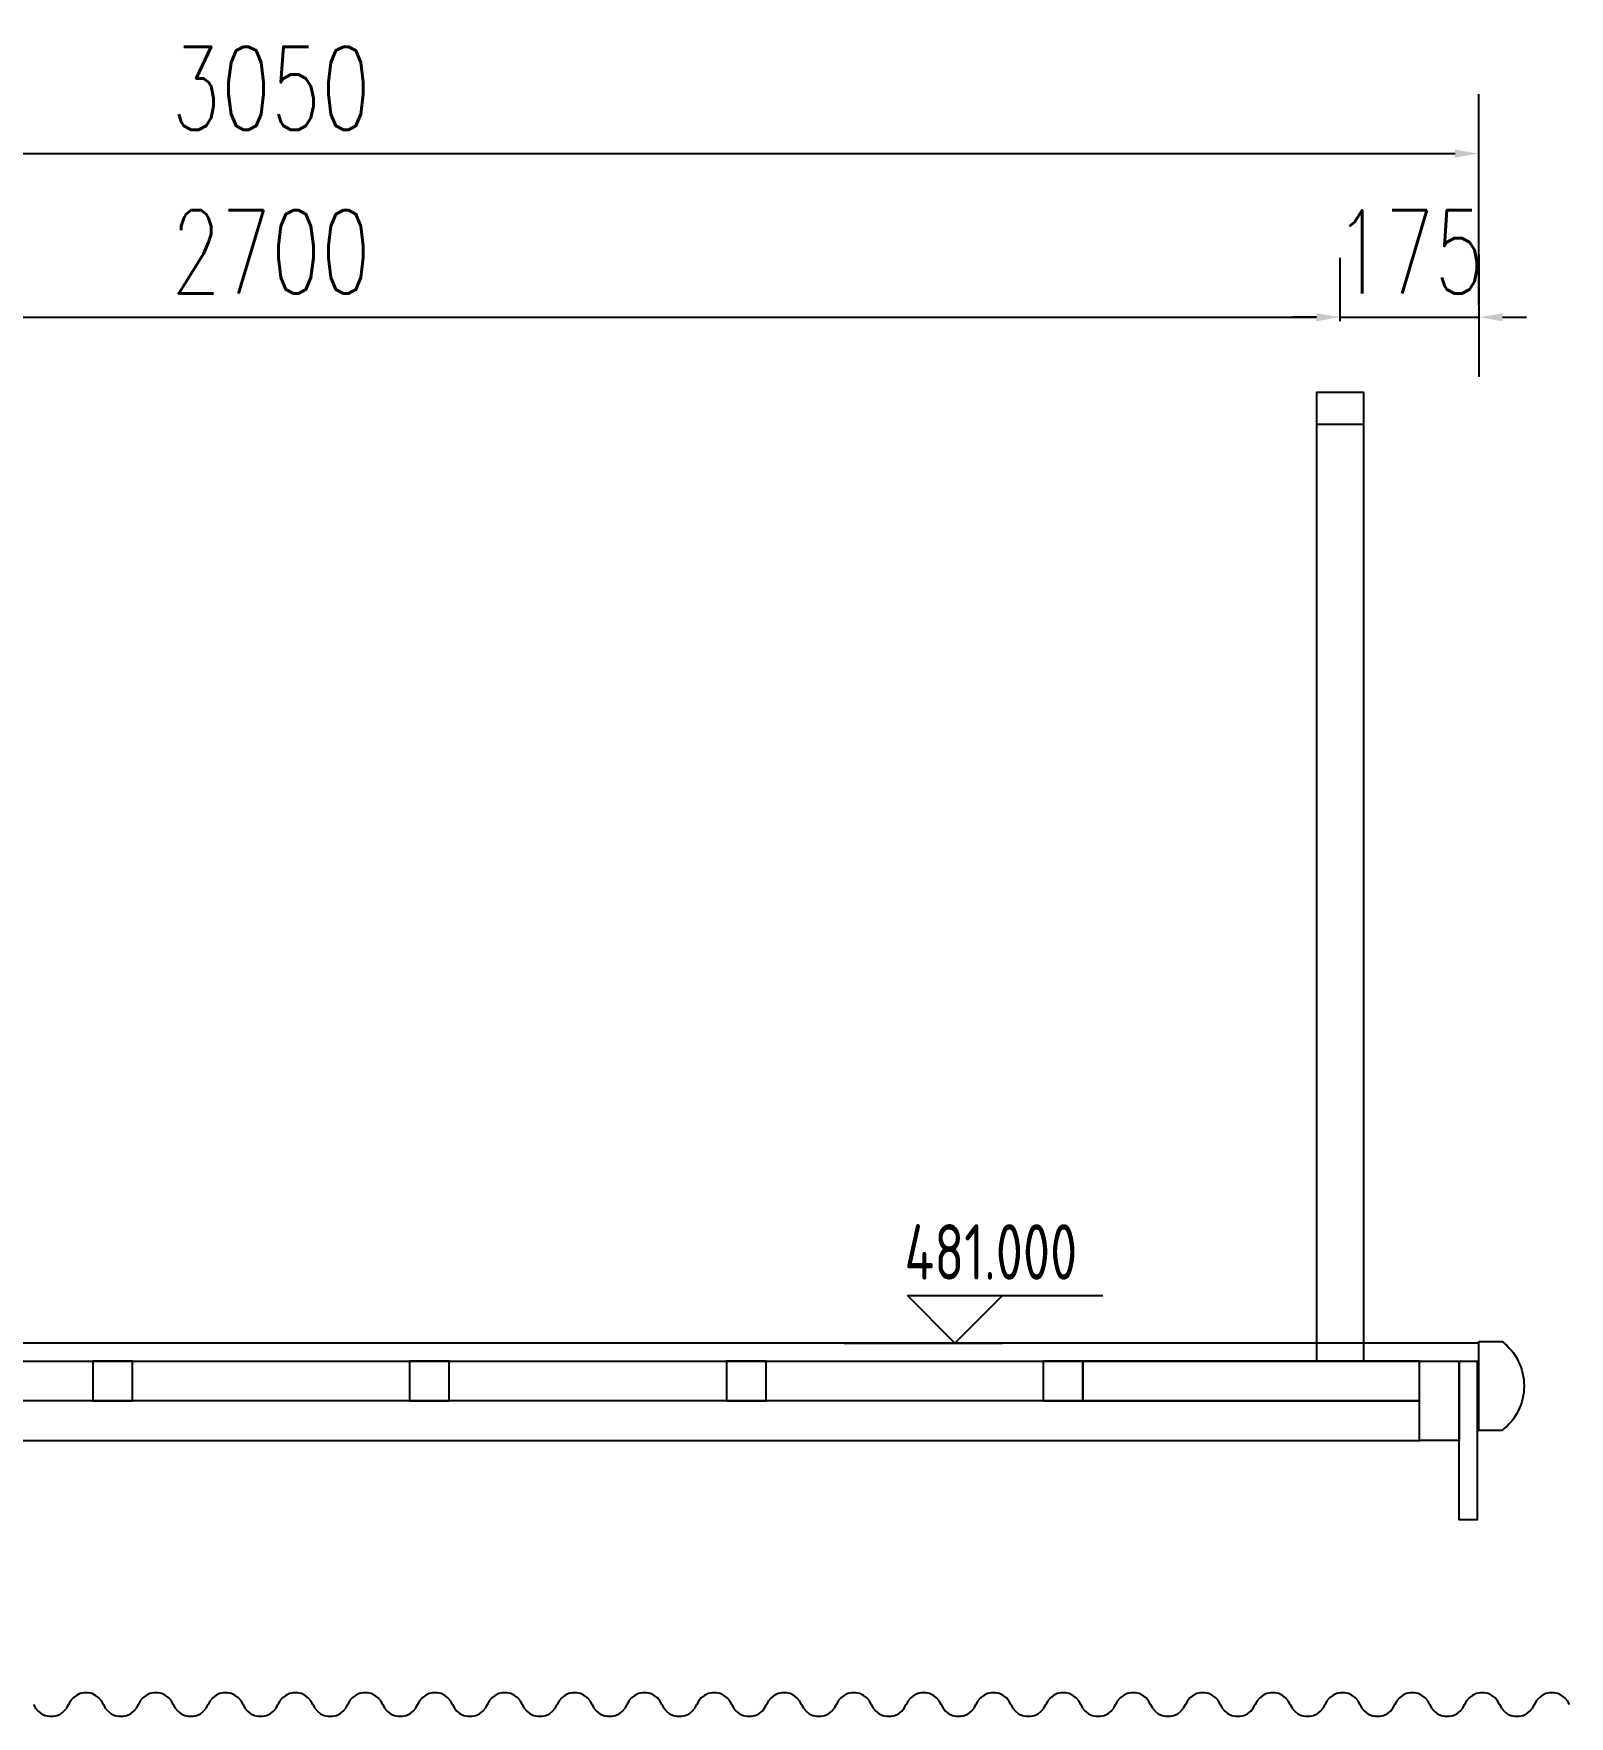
# Model space of a CAD drawing. Extents: x -16492 to 345596, y -4133 to 400729.
# Drawn here: x 49664 to 51603, y 75832 to 77956 of the extents above; entities that cross this region are included whole.
import ezdxf

# ---------------------------------------------------------------- set-up
doc = ezdxf.new("R2010")
doc.units = 0
doc.header["$LTSCALE"] = 10
doc.header["$MEASUREMENT"] = 0
for name, color, linetype in [('DIM-ELEV', 3, 'Continuous'), ('W-_ANTICOLLISION防撞措施', 6, 'Continuous'), ('W-STEEL_FRAME钢架', 3, 'Continuous'), ('W-STEEL_KEEL钢龙骨', 5, 'Continuous'), ('W-WOOD_FLOOR木地板', 30, 'Continuous')]:
    doc.layers.add(name, color=color, linetype=linetype)
doc.styles.add('_ANNOTATION', font='@TSSDENG-SPI.SHX', dxfattribs={"width": 0.75, "bigfont": '@HZTXT-SPI.SHX'})
doc.styles.add('STANDARD_T3', font='simplex.shx', dxfattribs={"width": 0.7, "bigfont": 'gbcbig.shx'})
doc.dimstyles.new('W&&30', dxfattribs={"dimtxt": 105, "dimasz": 30, "dimexe": 75, "dimexo": 90, "dimgap": 30, "dimtad": 1, "dimdec": 0, "dimzin": 0, "dimdsep": 46, "dimtxsty": 'STANDARD_T3', "dimcen": 0.09, "dimclrd": 1, "dimclre": 1, "dimclrt": 7, "dimazin": 2, "dimtfac": 1, "dimtdec": 0, "dimtix": 1, "dimtmove": 2, "dimatfit": 3, "dimfxl": 100, "dimtolj": 1, "dimtzin": 0, "dimarcsym": 0})

# ---------------------------------------------------------------- blocks, each defined once
blk = doc.blocks.new('*U244')
at = {"layer": 'W-STEEL_KEEL钢龙骨'}
blk.add_lwpolyline([(-25, -25), (25, -25), (25, 25), (-25, 25)], close=True, dxfattribs=at)
blk = doc.blocks.new('*U245')
at = {"layer": 'W-STEEL_FRAME钢架', "color": 0, "linetype": 'ByBlock', "lineweight": -2, "transparency": 16777216}
for p in [(0, 0), (400, 0), (800, 0), (1200, 0), (1600, 0), (2000, 0)]:
    blk.add_blockref('*U244', p, dxfattribs=at)
blk = doc.blocks.new('*D246')
at = {"layer": 'Defpoints', "color": 0, "transparency": 16777216}
for p in [(51488.9, 77804.9, 0), (51488.9, 77523.6, 0), (48438.9, 77503.3)]:
    blk.add_point(p, dxfattribs=at)
at = {"layer": 'W-STEEL_FRAME钢架', "color": 1, "lineweight": -2, "transparency": 16777216}
for p, q in [((48438.9, 77593.3, 0), (48438.9, 77879.9, 0)), ((51488.9, 77613.6, 0), (51488.9, 77879.9, 0)), ((48468.9, 77804.9, 0), (51458.9, 77804.9, 0))]:
    blk.add_line(p, q, dxfattribs=at)
at = {"layer": 'W-STEEL_FRAME钢架', "color": 1, "transparency": 16777216}
for points in [[(48468.9, 77809.9, 0), (48468.9, 77799.9, 0), (48438.9, 77804.9, 0)], [(51458.9, 77809.9, 0), (51458.9, 77799.9, 0), (51488.9, 77804.9, 0)]]:
    blk.add_solid(points, dxfattribs=at)
at = {"layer": 'W-STEEL_FRAME钢架', "color": 7, "transparency": 16777216, "insert": (49963.9, 77887.4, 0), "char_height": 105, "attachment_point": 5, "style": 'STANDARD_T3'}
blk.add_mtext('\\A1;3050', dxfattribs=at)
blk = doc.blocks.new('*D458')
at = {"layer": 'Defpoints', "color": 0, "transparency": 16777216}
for p in [(51313.9, 77598.3), (48613.9, 77503.3, 0), (51313.9, 77503.3, 0)]:
    blk.add_point(p, dxfattribs=at)
at = {"layer": 'W-STEEL_FRAME钢架', "color": 1, "lineweight": -2, "transparency": 16777216}
for p, q in [((48613.9, 77593.3), (48613.9, 77673.3)), ((51313.9, 77593.3), (51313.9, 77673.3)), ((48643.9, 77598.3), (51283.9, 77598.3))]:
    blk.add_line(p, q, dxfattribs=at)
at = {"layer": 'W-STEEL_FRAME钢架', "color": 1, "transparency": 16777216}
for points in [[(48643.9, 77603.3), (48643.9, 77593.3), (48613.9, 77598.3)], [(51283.9, 77603.3), (51283.9, 77593.3), (51313.9, 77598.3)]]:
    blk.add_solid(points, dxfattribs=at)
at = {"layer": 'W-STEEL_FRAME钢架', "color": 7, "transparency": 16777216, "insert": (49963.9, 77680.8), "char_height": 105, "attachment_point": 5, "style": 'STANDARD_T3'}
blk.add_mtext('\\A1;2700', dxfattribs=at)
blk = doc.blocks.new('*D459')
at = {"layer": 'Defpoints', "color": 0, "transparency": 16777216}
for p in [(51488.9, 77767.4), (51488.9, 77598.3), (51313.9, 77503.3, 0)]:
    blk.add_point(p, dxfattribs=at)
at = {"layer": 'W-STEEL_FRAME钢架', "color": 1, "lineweight": -2, "transparency": 16777216}
for p, q in [((51313.9, 77593.3), (51313.9, 77673.3)), ((51488.9, 77677.4), (51488.9, 77523.3)), ((51283.9, 77598.3), (51253.9, 77598.3)), ((51313.9, 77598.3), (51488.9, 77598.3)), ((51518.9, 77598.3), (51548.9, 77598.3))]:
    blk.add_line(p, q, dxfattribs=at)
at = {"layer": 'W-STEEL_FRAME钢架', "color": 1, "transparency": 16777216}
for points in [[(51283.9, 77603.3), (51283.9, 77593.3), (51313.9, 77598.3)], [(51518.9, 77603.3), (51518.9, 77593.3), (51488.9, 77598.3)]]:
    blk.add_solid(points, dxfattribs=at)
at = {"layer": 'W-STEEL_FRAME钢架', "color": 7, "transparency": 16777216, "insert": (51401.4, 77680.8), "char_height": 105, "attachment_point": 5, "style": 'STANDARD_T3'}
blk.add_mtext('\\A1;175', dxfattribs=at)

msp = doc.modelspace()

# ---------------------------------------------------------------- linework, layer by layer
for p, q in [((49718.1, 75858.5), (49714, 75855.4)), ((49722.7, 75860.7), (49718.1, 75858.5)), ((49727.7, 75861.8), (49722.7, 75860.7)), ((49732.9, 75861.8), (49727.7, 75861.8)), ((49737.9, 75860.7), (49732.9, 75861.8)), ((49742.5, 75858.5), (49737.9, 75860.7)), ((49746.6, 75855.4), (49742.5, 75858.5)), ((49806.2, 75858.5), (49802.1, 75855.4)), ((49810.9, 75860.7), (49806.2, 75858.5)), ((49815.9, 75861.8), (49810.9, 75860.7)), ((49821, 75861.8), (49815.9, 75861.8)), ((49826, 75860.7), (49821, 75861.8)), ((49830.7, 75858.5), (49826, 75860.7)), ((49834.8, 75855.4), (49830.7, 75858.5)), ((49894.3, 75858.5), (49890.3, 75855.4)), ((49899, 75860.7), (49894.3, 75858.5)), ((49904, 75861.8), (49899, 75860.7)), ((49909.1, 75861.8), (49904, 75861.8)), ((49914.2, 75860.7), (49909.1, 75861.8)), ((49918.8, 75858.5), (49914.2, 75860.7)), ((49922.9, 75855.4), (49918.8, 75858.5)), ((49982.5, 75858.5), (49978.4, 75855.4)), ((49987.1, 75860.7), (49982.5, 75858.5)), ((49992.1, 75861.8), (49987.1, 75860.7)), ((49997.3, 75861.8), (49992.1, 75861.8)), ((50002.3, 75860.7), (49997.3, 75861.8)), ((50006.9, 75858.5), (50002.3, 75860.7)), ((50011, 75855.4), (50006.9, 75858.5)), ((50070.6, 75858.5), (50066.5, 75855.4)), ((50075.3, 75860.7), (50070.6, 75858.5)), ((50080.3, 75861.8), (50075.3, 75860.7)), ((50085.4, 75861.8), (50080.3, 75861.8)), ((50090.4, 75860.7), (50085.4, 75861.8)), ((50095.1, 75858.5), (50090.4, 75860.7)), ((50099.2, 75855.4), (50095.1, 75858.5)), ((50158.8, 75858.5), (50154.7, 75855.4)), ((50163.4, 75860.7), (50158.8, 75858.5)), ((50168.4, 75861.8), (50163.4, 75860.7)), ((50173.6, 75861.8), (50168.4, 75861.8)), ((50178.6, 75860.7), (50173.6, 75861.8)), ((50183.2, 75858.5), (50178.6, 75860.7)), ((50187.3, 75855.4), (50183.2, 75858.5)), ((50246.9, 75858.5), (50242.8, 75855.4)), ((50251.5, 75860.7), (50246.9, 75858.5)), ((50256.6, 75861.8), (50251.5, 75860.7)), ((50261.7, 75861.8), (50256.6, 75861.8)), ((50266.7, 75860.7), (50261.7, 75861.8)), ((50271.4, 75858.5), (50266.7, 75860.7)), ((50275.4, 75855.4), (50271.4, 75858.5)), ((50335, 75858.5), (50330.9, 75855.4)), ((50339.7, 75860.7), (50335, 75858.5)), ((50344.7, 75861.8), (50339.7, 75860.7)), ((50349.8, 75861.8), (50344.7, 75861.8)), ((50354.8, 75860.7), (50349.8, 75861.8)), ((50359.5, 75858.5), (50354.8, 75860.7)), ((50363.6, 75855.4), (50359.5, 75858.5)), ((50423.2, 75858.5), (50419.1, 75855.4)), ((50427.8, 75860.7), (50423.2, 75858.5)), ((50432.8, 75861.8), (50427.8, 75860.7)), ((50438, 75861.8), (50432.8, 75861.8)), ((50443, 75860.7), (50438, 75861.8)), ((50447.6, 75858.5), (50443, 75860.7)), ((50451.7, 75855.4), (50447.6, 75858.5)), ((50511.3, 75858.5), (50507.2, 75855.4)), ((50516, 75860.7), (50511.3, 75858.5)), ((50521, 75861.8), (50516, 75860.7)), ((50526.1, 75861.8), (50521, 75861.8)), ((50531.1, 75860.7), (50526.1, 75861.8)), ((50535.8, 75858.5), (50531.1, 75860.7)), ((50539.9, 75855.4), (50535.8, 75858.5)), ((50599.4, 75858.5), (50595.4, 75855.4)), ((50604.1, 75860.7), (50599.4, 75858.5)), ((50609.1, 75861.8), (50604.1, 75860.7)), ((50614.2, 75861.8), (50609.1, 75861.8)), ((50619.2, 75860.7), (50614.2, 75861.8)), ((50623.9, 75858.5), (50619.2, 75860.7)), ((50628, 75855.4), (50623.9, 75858.5)), ((50687.6, 75858.5), (50683.5, 75855.4)), ((50692.2, 75860.7), (50687.6, 75858.5)), ((50697.2, 75861.8), (50692.2, 75860.7)), ((50702.4, 75861.8), (50697.2, 75861.8)), ((50707.4, 75860.7), (50702.4, 75861.8)), ((50712, 75858.5), (50707.4, 75860.7)), ((50716.1, 75855.4), (50712, 75858.5)), ((50775.7, 75858.5), (50771.6, 75855.4)), ((50780.4, 75860.7), (50775.7, 75858.5)), ((50785.4, 75861.8), (50780.4, 75860.7)), ((50790.5, 75861.8), (50785.4, 75861.8)), ((50795.5, 75860.7), (50790.5, 75861.8)), ((50800.2, 75858.5), (50795.5, 75860.7)), ((50804.3, 75855.4), (50800.2, 75858.5)), ((50863.9, 75858.5), (50859.8, 75855.4)), ((50868.5, 75860.7), (50863.9, 75858.5)), ((50873.5, 75861.8), (50868.5, 75860.7)), ((50878.6, 75861.8), (50873.5, 75861.8)), ((50883.7, 75860.7), (50878.6, 75861.8)), ((50888.3, 75858.5), (50883.7, 75860.7)), ((50892.4, 75855.4), (50888.3, 75858.5)), ((50952, 75858.5), (50947.9, 75855.4)), ((50956.6, 75860.7), (50952, 75858.5)), ((50961.7, 75861.8), (50956.6, 75860.7)), ((50966.8, 75861.8), (50961.7, 75861.8)), ((50971.8, 75860.7), (50966.8, 75861.8)), ((50976.5, 75858.5), (50971.8, 75860.7)), ((50980.5, 75855.4), (50976.5, 75858.5)), ((51040.1, 75858.5), (51036, 75855.4)), ((51044.8, 75860.7), (51040.1, 75858.5)), ((51049.8, 75861.8), (51044.8, 75860.7)), ((51054.9, 75861.8), (51049.8, 75861.8)), ((51059.9, 75860.7), (51054.9, 75861.8)), ((51064.6, 75858.5), (51059.9, 75860.7)), ((51068.7, 75855.4), (51064.6, 75858.5)), ((51128.3, 75858.5), (51124.2, 75855.4)), ((51132.9, 75860.7), (51128.3, 75858.5)), ((51137.9, 75861.8), (51132.9, 75860.7)), ((51143.1, 75861.8), (51137.9, 75861.8)), ((51148.1, 75860.7), (51143.1, 75861.8)), ((51152.7, 75858.5), (51148.1, 75860.7)), ((51156.8, 75855.4), (51152.7, 75858.5)), ((51216.4, 75858.5), (51212.3, 75855.4)), ((51221.1, 75860.7), (51216.4, 75858.5)), ((51226.1, 75861.8), (51221.1, 75860.7)), ((51231.2, 75861.8), (51226.1, 75861.8)), ((51236.2, 75860.7), (51231.2, 75861.8)), ((51240.9, 75858.5), (51236.2, 75860.7)), ((51244.9, 75855.4), (51240.9, 75858.5)), ((51304.5, 75858.5), (51300.5, 75855.4)), ((51309.2, 75860.7), (51304.5, 75858.5)), ((51314.2, 75861.8), (51309.2, 75860.7)), ((51319.3, 75861.8), (51314.2, 75861.8)), ((51324.3, 75860.7), (51319.3, 75861.8)), ((51329, 75858.5), (51324.3, 75860.7)), ((51333.1, 75855.4), (51329, 75858.5)), ((51392.7, 75858.5), (51388.6, 75855.4)), ((51397.3, 75860.7), (51392.7, 75858.5)), ((51402.3, 75861.8), (51397.3, 75860.7)), ((51407.5, 75861.8), (51402.3, 75861.8)), ((51412.5, 75860.7), (51407.5, 75861.8)), ((51417.1, 75858.5), (51412.5, 75860.7)), ((51421.2, 75855.4), (51417.1, 75858.5)), ((51480.8, 75858.5), (51476.7, 75855.4)), ((51485.5, 75860.7), (51480.8, 75858.5)), ((51490.5, 75861.8), (51485.5, 75860.7)), ((51495.6, 75861.8), (51490.5, 75861.8)), ((51500.6, 75860.7), (51495.6, 75861.8)), ((51505.3, 75858.5), (51500.6, 75860.7)), ((51509.4, 75855.4), (51505.3, 75858.5)), ((51568.9, 75858.5), (51564.9, 75855.4)), ((51573.6, 75860.7), (51568.9, 75858.5)), ((51578.6, 75861.8), (51573.6, 75860.7)), ((51583.7, 75861.8), (51578.6, 75861.8)), ((51588.8, 75860.7), (51583.7, 75861.8)), ((51593.4, 75858.5), (51588.8, 75860.7)), ((51597.5, 75855.4), (51593.4, 75858.5)), ((49664.2, 75846.9), (49666.6, 75842.4)), ((49666.6, 75842.4), (49669.9, 75838.4)), ((49669.9, 75838.4), (49674, 75835.3)), ((49698.5, 75835.3), (49702.5, 75838.4)), ((49702.5, 75838.4), (49705.9, 75842.4)), ((49705.9, 75842.4), (49708.3, 75846.9)), ((49710.7, 75851.5), (49708.3, 75846.9)), ((49714, 75855.4), (49710.7, 75851.5)), ((49749.9, 75851.5), (49746.6, 75855.4)), ((49752.3, 75846.9), (49749.9, 75851.5)), ((49752.3, 75846.9), (49754.7, 75842.4)), ((49754.7, 75842.4), (49758.1, 75838.4)), ((49758.1, 75838.4), (49762.1, 75835.3)), ((49786.6, 75835.3), (49790.7, 75838.4)), ((49790.7, 75838.4), (49794, 75842.4)), ((49794, 75842.4), (49796.4, 75846.9)), ((49798.8, 75851.5), (49796.4, 75846.9)), ((49802.1, 75855.4), (49798.8, 75851.5)), ((49838.1, 75851.5), (49834.8, 75855.4)), ((49840.5, 75846.9), (49838.1, 75851.5)), ((49840.5, 75846.9), (49842.9, 75842.4)), ((49842.9, 75842.4), (49846.2, 75838.4)), ((49846.2, 75838.4), (49850.3, 75835.3)), ((49874.7, 75835.3), (49878.8, 75838.4)), ((49878.8, 75838.4), (49882.1, 75842.4)), ((49882.1, 75842.4), (49884.5, 75846.9)), ((49886.9, 75851.5), (49884.5, 75846.9)), ((49890.3, 75855.4), (49886.9, 75851.5)), ((49926.2, 75851.5), (49922.9, 75855.4)), ((49928.6, 75846.9), (49926.2, 75851.5)), ((49928.6, 75846.9), (49931, 75842.4)), ((49931, 75842.4), (49934.3, 75838.4)), ((49934.3, 75838.4), (49938.4, 75835.3)), ((49962.9, 75835.3), (49967, 75838.4)), ((49967, 75838.4), (49970.3, 75842.4)), ((49970.3, 75842.4), (49972.7, 75846.9)), ((49975.1, 75851.5), (49972.7, 75846.9)), ((49978.4, 75855.4), (49975.1, 75851.5)), ((50014.3, 75851.5), (50011, 75855.4)), ((50016.7, 75846.9), (50014.3, 75851.5)), ((50016.7, 75846.9), (50019.1, 75842.4)), ((50019.1, 75842.4), (50022.5, 75838.4)), ((50022.5, 75838.4), (50026.5, 75835.3)), ((50051, 75835.3), (50055.1, 75838.4)), ((50055.1, 75838.4), (50058.4, 75842.4)), ((50058.4, 75842.4), (50060.8, 75846.9)), ((50063.2, 75851.5), (50060.8, 75846.9)), ((50066.5, 75855.4), (50063.2, 75851.5)), ((50102.5, 75851.5), (50099.2, 75855.4)), ((50104.9, 75846.9), (50102.5, 75851.5)), ((50104.9, 75846.9), (50107.3, 75842.4)), ((50107.3, 75842.4), (50110.6, 75838.4)), ((50110.6, 75838.4), (50114.7, 75835.3)), ((50139.2, 75835.3), (50143.2, 75838.4)), ((50143.2, 75838.4), (50146.6, 75842.4)), ((50146.6, 75842.4), (50149, 75846.9)), ((50151.4, 75851.5), (50149, 75846.9)), ((50154.7, 75855.4), (50151.4, 75851.5)), ((50190.6, 75851.5), (50187.3, 75855.4)), ((50193, 75846.9), (50190.6, 75851.5)), ((50193, 75846.9), (50195.4, 75842.4)), ((50195.4, 75842.4), (50198.7, 75838.4)), ((50198.7, 75838.4), (50202.8, 75835.3)), ((50227.3, 75835.3), (50231.4, 75838.4)), ((50231.4, 75838.4), (50234.7, 75842.4)), ((50234.7, 75842.4), (50237.1, 75846.9)), ((50239.5, 75851.5), (50237.1, 75846.9)), ((50242.8, 75855.4), (50239.5, 75851.5)), ((50278.8, 75851.5), (50275.4, 75855.4)), ((50281.2, 75846.9), (50278.8, 75851.5)), ((50281.2, 75846.9), (50283.6, 75842.4)), ((50283.6, 75842.4), (50286.9, 75838.4)), ((50286.9, 75838.4), (50291, 75835.3)), ((50315.4, 75835.3), (50319.5, 75838.4)), ((50319.5, 75838.4), (50322.8, 75842.4)), ((50322.8, 75842.4), (50325.2, 75846.9)), ((50327.6, 75851.5), (50325.2, 75846.9)), ((50330.9, 75855.4), (50327.6, 75851.5)), ((50366.9, 75851.5), (50363.6, 75855.4)), ((50369.3, 75846.9), (50366.9, 75851.5)), ((50369.3, 75846.9), (50371.7, 75842.4)), ((50371.7, 75842.4), (50375, 75838.4)), ((50375, 75838.4), (50379.1, 75835.3)), ((50403.6, 75835.3), (50407.6, 75838.4)), ((50407.6, 75838.4), (50411, 75842.4)), ((50411, 75842.4), (50413.4, 75846.9)), ((50415.8, 75851.5), (50413.4, 75846.9)), ((50419.1, 75855.4), (50415.8, 75851.5)), ((50455, 75851.5), (50451.7, 75855.4)), ((50457.4, 75846.9), (50455, 75851.5)), ((50457.4, 75846.9), (50459.8, 75842.4)), ((50459.8, 75842.4), (50463.2, 75838.4)), ((50463.2, 75838.4), (50467.2, 75835.3)), ((50491.7, 75835.3), (50495.8, 75838.4)), ((50495.8, 75838.4), (50499.1, 75842.4)), ((50499.1, 75842.4), (50501.5, 75846.9)), ((50503.9, 75851.5), (50501.5, 75846.9)), ((50507.2, 75855.4), (50503.9, 75851.5)), ((50543.2, 75851.5), (50539.9, 75855.4)), ((50545.6, 75846.9), (50543.2, 75851.5)), ((50545.6, 75846.9), (50548, 75842.4)), ((50548, 75842.4), (50551.3, 75838.4)), ((50551.3, 75838.4), (50555.4, 75835.3)), ((50579.8, 75835.3), (50583.9, 75838.4)), ((50583.9, 75838.4), (50587.2, 75842.4)), ((50587.2, 75842.4), (50589.6, 75846.9)), ((50592, 75851.5), (50589.6, 75846.9)), ((50595.4, 75855.4), (50592, 75851.5)), ((50631.3, 75851.5), (50628, 75855.4)), ((50633.7, 75846.9), (50631.3, 75851.5)), ((50633.7, 75846.9), (50636.1, 75842.4)), ((50636.1, 75842.4), (50639.4, 75838.4)), ((50639.4, 75838.4), (50643.5, 75835.3)), ((50668, 75835.3), (50672.1, 75838.4)), ((50672.1, 75838.4), (50675.4, 75842.4)), ((50675.4, 75842.4), (50677.8, 75846.9)), ((50680.2, 75851.5), (50677.8, 75846.9)), ((50683.5, 75855.4), (50680.2, 75851.5)), ((50719.4, 75851.5), (50716.1, 75855.4)), ((50721.8, 75846.9), (50719.4, 75851.5)), ((50721.8, 75846.9), (50724.2, 75842.4)), ((50724.2, 75842.4), (50727.6, 75838.4)), ((50727.6, 75838.4), (50731.6, 75835.3)), ((50756.1, 75835.3), (50760.2, 75838.4)), ((50760.2, 75838.4), (50763.5, 75842.4)), ((50763.5, 75842.4), (50765.9, 75846.9)), ((50768.3, 75851.5), (50765.9, 75846.9)), ((50771.6, 75855.4), (50768.3, 75851.5)), ((50807.6, 75851.5), (50804.3, 75855.4)), ((50810, 75846.9), (50807.6, 75851.5)), ((50810, 75846.9), (50812.4, 75842.4)), ((50812.4, 75842.4), (50815.7, 75838.4)), ((50815.7, 75838.4), (50819.8, 75835.3)), ((50844.2, 75835.3), (50848.3, 75838.4)), ((50848.3, 75838.4), (50851.7, 75842.4)), ((50851.7, 75842.4), (50854, 75846.9)), ((50856.4, 75851.5), (50854, 75846.9)), ((50859.8, 75855.4), (50856.4, 75851.5)), ((50895.7, 75851.5), (50892.4, 75855.4)), ((50898.1, 75846.9), (50895.7, 75851.5)), ((50898.1, 75846.9), (50900.5, 75842.4)), ((50900.5, 75842.4), (50903.8, 75838.4)), ((50903.8, 75838.4), (50907.9, 75835.3)), ((50932.4, 75835.3), (50936.5, 75838.4)), ((50936.5, 75838.4), (50939.8, 75842.4)), ((50939.8, 75842.4), (50942.2, 75846.9)), ((50944.6, 75851.5), (50942.2, 75846.9)), ((50947.9, 75855.4), (50944.6, 75851.5)), ((50983.9, 75851.5), (50980.5, 75855.4)), ((50986.3, 75846.9), (50983.9, 75851.5)), ((50986.3, 75846.9), (50988.7, 75842.4)), ((50988.7, 75842.4), (50992, 75838.4)), ((50992, 75838.4), (50996.1, 75835.3)), ((51020.5, 75835.3), (51024.6, 75838.4)), ((51024.6, 75838.4), (51027.9, 75842.4)), ((51027.9, 75842.4), (51030.3, 75846.9)), ((51032.7, 75851.5), (51030.3, 75846.9)), ((51036, 75855.4), (51032.7, 75851.5)), ((51072, 75851.5), (51068.7, 75855.4)), ((51074.4, 75846.9), (51072, 75851.5)), ((51074.4, 75846.9), (51076.8, 75842.4)), ((51076.8, 75842.4), (51080.1, 75838.4)), ((51080.1, 75838.4), (51084.2, 75835.3)), ((51108.7, 75835.3), (51112.7, 75838.4)), ((51112.7, 75838.4), (51116.1, 75842.4)), ((51116.1, 75842.4), (51118.5, 75846.9)), ((51120.9, 75851.5), (51118.5, 75846.9)), ((51124.2, 75855.4), (51120.9, 75851.5)), ((51160.1, 75851.5), (51156.8, 75855.4)), ((51162.5, 75846.9), (51160.1, 75851.5)), ((51162.5, 75846.9), (51164.9, 75842.4)), ((51164.9, 75842.4), (51168.2, 75838.4)), ((51168.2, 75838.4), (51172.3, 75835.3)), ((51196.8, 75835.3), (51200.9, 75838.4)), ((51200.9, 75838.4), (51204.2, 75842.4)), ((51204.2, 75842.4), (51206.6, 75846.9)), ((51209, 75851.5), (51206.6, 75846.9)), ((51212.3, 75855.4), (51209, 75851.5)), ((51248.3, 75851.5), (51244.9, 75855.4)), ((51250.7, 75846.9), (51248.3, 75851.5)), ((51250.7, 75846.9), (51253.1, 75842.4)), ((51253.1, 75842.4), (51256.4, 75838.4)), ((51256.4, 75838.4), (51260.5, 75835.3)), ((51284.9, 75835.3), (51289, 75838.4)), ((51289, 75838.4), (51292.3, 75842.4)), ((51292.3, 75842.4), (51294.7, 75846.9)), ((51297.1, 75851.5), (51294.7, 75846.9)), ((51300.5, 75855.4), (51297.1, 75851.5)), ((51336.4, 75851.5), (51333.1, 75855.4)), ((51338.8, 75846.9), (51336.4, 75851.5)), ((51338.8, 75846.9), (51341.2, 75842.4)), ((51341.2, 75842.4), (51344.5, 75838.4)), ((51344.5, 75838.4), (51348.6, 75835.3)), ((51373.1, 75835.3), (51377.2, 75838.4)), ((51377.2, 75838.4), (51380.5, 75842.4)), ((51380.5, 75842.4), (51382.9, 75846.9)), ((51385.3, 75851.5), (51382.9, 75846.9)), ((51388.6, 75855.4), (51385.3, 75851.5)), ((51424.5, 75851.5), (51421.2, 75855.4)), ((51426.9, 75846.9), (51424.5, 75851.5)), ((51426.9, 75846.9), (51429.3, 75842.4)), ((51429.3, 75842.4), (51432.7, 75838.4)), ((51432.7, 75838.4), (51436.7, 75835.3)), ((51461.2, 75835.3), (51465.3, 75838.4)), ((51465.3, 75838.4), (51468.6, 75842.4)), ((51468.6, 75842.4), (51471, 75846.9)), ((51473.4, 75851.5), (51471, 75846.9)), ((51476.7, 75855.4), (51473.4, 75851.5)), ((51512.7, 75851.5), (51509.4, 75855.4)), ((51515.1, 75846.9), (51512.7, 75851.5)), ((51515.1, 75846.9), (51517.5, 75842.4)), ((51517.5, 75842.4), (51520.8, 75838.4)), ((51520.8, 75838.4), (51524.9, 75835.3)), ((51549.3, 75835.3), (51553.4, 75838.4)), ((51553.4, 75838.4), (51556.7, 75842.4)), ((51556.7, 75842.4), (51559.1, 75846.9)), ((51561.5, 75851.5), (51559.1, 75846.9)), ((51564.9, 75855.4), (51561.5, 75851.5)), ((51600.8, 75851.5), (51597.5, 75855.4)), ((51603.2, 75846.9), (51600.8, 75851.5)), ((49674, 75835.3), (49678.7, 75833.2)), ((49678.7, 75833.2), (49683.7, 75832.1)), ((49683.7, 75832.1), (49688.8, 75832.1)), ((49688.8, 75832.1), (49693.8, 75833.2)), ((49693.8, 75833.2), (49698.5, 75835.3)), ((49762.1, 75835.3), (49766.8, 75833.2)), ((49766.8, 75833.2), (49771.8, 75832.1)), ((49771.8, 75832.1), (49776.9, 75832.1)), ((49776.9, 75832.1), (49781.9, 75833.2)), ((49781.9, 75833.2), (49786.6, 75835.3)), ((49850.3, 75835.3), (49854.9, 75833.2)), ((49854.9, 75833.2), (49859.9, 75832.1)), ((49859.9, 75832.1), (49865.1, 75832.1)), ((49865.1, 75832.1), (49870.1, 75833.2)), ((49870.1, 75833.2), (49874.7, 75835.3)), ((49938.4, 75835.3), (49943.1, 75833.2)), ((49943.1, 75833.2), (49948.1, 75832.1)), ((49948.1, 75832.1), (49953.2, 75832.1)), ((49953.2, 75832.1), (49958.2, 75833.2)), ((49958.2, 75833.2), (49962.9, 75835.3)), ((50026.5, 75835.3), (50031.2, 75833.2)), ((50031.2, 75833.2), (50036.2, 75832.1)), ((50036.2, 75832.1), (50041.3, 75832.1)), ((50041.3, 75832.1), (50046.4, 75833.2)), ((50046.4, 75833.2), (50051, 75835.3)), ((50114.7, 75835.3), (50119.3, 75833.2)), ((50119.3, 75833.2), (50124.4, 75832.1)), ((50124.4, 75832.1), (50129.5, 75832.1)), ((50129.5, 75832.1), (50134.5, 75833.2)), ((50134.5, 75833.2), (50139.2, 75835.3)), ((50202.8, 75835.3), (50207.5, 75833.2)), ((50207.5, 75833.2), (50212.5, 75832.1)), ((50212.5, 75832.1), (50217.6, 75832.1)), ((50217.6, 75832.1), (50222.6, 75833.2)), ((50222.6, 75833.2), (50227.3, 75835.3)), ((50291, 75835.3), (50295.6, 75833.2)), ((50295.6, 75833.2), (50300.6, 75832.1)), ((50300.6, 75832.1), (50305.8, 75832.1)), ((50305.8, 75832.1), (50310.8, 75833.2)), ((50310.8, 75833.2), (50315.4, 75835.3)), ((50379.1, 75835.3), (50383.8, 75833.2)), ((50383.8, 75833.2), (50388.8, 75832.1)), ((50388.8, 75832.1), (50393.9, 75832.1)), ((50393.9, 75832.1), (50398.9, 75833.2)), ((50398.9, 75833.2), (50403.6, 75835.3)), ((50467.2, 75835.3), (50471.9, 75833.2)), ((50471.9, 75833.2), (50476.9, 75832.1)), ((50476.9, 75832.1), (50482, 75832.1)), ((50482, 75832.1), (50487, 75833.2)), ((50487, 75833.2), (50491.7, 75835.3)), ((50555.4, 75835.3), (50560, 75833.2)), ((50560, 75833.2), (50565, 75832.1)), ((50565, 75832.1), (50570.2, 75832.1)), ((50570.2, 75832.1), (50575.2, 75833.2)), ((50575.2, 75833.2), (50579.8, 75835.3)), ((50643.5, 75835.3), (50648.2, 75833.2)), ((50648.2, 75833.2), (50653.2, 75832.1)), ((50653.2, 75832.1), (50658.3, 75832.1)), ((50658.3, 75832.1), (50663.3, 75833.2)), ((50663.3, 75833.2), (50668, 75835.3)), ((50731.6, 75835.3), (50736.3, 75833.2)), ((50736.3, 75833.2), (50741.3, 75832.1)), ((50741.3, 75832.1), (50746.4, 75832.1)), ((50746.4, 75832.1), (50751.5, 75833.2)), ((50751.5, 75833.2), (50756.1, 75835.3)), ((50819.8, 75835.3), (50824.4, 75833.2)), ((50824.4, 75833.2), (50829.5, 75832.1)), ((50829.5, 75832.1), (50834.6, 75832.1)), ((50834.6, 75832.1), (50839.6, 75833.2)), ((50839.6, 75833.2), (50844.2, 75835.3)), ((50907.9, 75835.3), (50912.6, 75833.2)), ((50912.6, 75833.2), (50917.6, 75832.1)), ((50917.6, 75832.1), (50922.7, 75832.1)), ((50922.7, 75832.1), (50927.7, 75833.2)), ((50927.7, 75833.2), (50932.4, 75835.3)), ((50996.1, 75835.3), (51000.7, 75833.2)), ((51000.7, 75833.2), (51005.7, 75832.1)), ((51005.7, 75832.1), (51010.9, 75832.1)), ((51010.9, 75832.1), (51015.9, 75833.2)), ((51015.9, 75833.2), (51020.5, 75835.3)), ((51084.2, 75835.3), (51088.9, 75833.2)), ((51088.9, 75833.2), (51093.9, 75832.1)), ((51093.9, 75832.1), (51099, 75832.1)), ((51099, 75832.1), (51104, 75833.2)), ((51104, 75833.2), (51108.7, 75835.3)), ((51172.3, 75835.3), (51177, 75833.2)), ((51177, 75833.2), (51182, 75832.1)), ((51182, 75832.1), (51187.1, 75832.1)), ((51187.1, 75832.1), (51192.1, 75833.2)), ((51192.1, 75833.2), (51196.8, 75835.3)), ((51260.5, 75835.3), (51265.1, 75833.2)), ((51265.1, 75833.2), (51270.1, 75832.1)), ((51270.1, 75832.1), (51275.3, 75832.1)), ((51275.3, 75832.1), (51280.3, 75833.2)), ((51280.3, 75833.2), (51284.9, 75835.3)), ((51348.6, 75835.3), (51353.3, 75833.2)), ((51353.3, 75833.2), (51358.3, 75832.1)), ((51358.3, 75832.1), (51363.4, 75832.1)), ((51363.4, 75832.1), (51368.4, 75833.2)), ((51368.4, 75833.2), (51373.1, 75835.3)), ((51436.7, 75835.3), (51441.4, 75833.2)), ((51441.4, 75833.2), (51446.4, 75832.1)), ((51446.4, 75832.1), (51451.5, 75832.1)), ((51451.5, 75832.1), (51456.6, 75833.2)), ((51456.6, 75833.2), (51461.2, 75835.3)), ((51524.9, 75835.3), (51529.5, 75833.2)), ((51529.5, 75833.2), (51534.5, 75832.1)), ((51534.5, 75832.1), (51539.7, 75832.1)), ((51539.7, 75832.1), (51544.7, 75833.2)), ((51544.7, 75833.2), (51549.3, 75835.3))]:
    msp.add_line(p, q)
at = {"layer": 'DIM-ELEV'}
for p, q in [((50827.4, 76303.3, 0), (50767.4, 76363.3, 0)), ((50767.4, 76363.3, 0), (51014.1, 76363.3, 0)), ((50827.4, 76303.3, 0), (50887.4, 76363.3, 0)), ((50687.4, 76303.3, 0), (50887.4, 76303.3, 0))]:
    msp.add_line(p, q, dxfattribs=at)
at = {"layer": 'W-_ANTICOLLISION防撞措施', "elevation": 0}
msp.add_lwpolyline([(51488.9, 76305.3), (51518.3, 76305.3, -0.494897), (51518.3, 76193.1), (51488.9, 76193.1)], format="xyb", close=True, dxfattribs=at)
at = {"layer": 'W-STEEL_FRAME钢架', "elevation": 0}
for points in [[(51283.9, 76280.3), (51343.9, 76280.3), (51343.9, 77503.3), (51283.9, 77503.3)], [(51343.9, 77503.3), (51283.9, 77503.3), (51283.9, 77463.3), (51343.9, 77463.3)], [(50988.9, 76230.3), (51413.9, 76230.3), (51413.9, 76280.3), (50988.9, 76280.3)], [(51463.9, 76180.3), (51413.9, 76180.3), (51413.9, 76280.3), (51463.9, 76280.3)]]:
    msp.add_lwpolyline(points, close=True, dxfattribs=at)
at = {"layer": 'W-STEEL_FRAME钢架', "color": 6, "elevation": 0}
msp.add_lwpolyline([(48513.9, 76180.3), (51413.9, 76180.3), (51413.9, 76230.3), (48513.9, 76230.3)], close=True, dxfattribs=at)
at = {"layer": 'W-WOOD_FLOOR木地板', "elevation": 0}
for points in [[(48438.9, 76280.3), (51488.9, 76280.3), (51488.9, 76303.3), (48438.9, 76303.3)], [(51463.9, 76280.3), (51486.9, 76280.3), (51486.9, 76080.3), (51463.9, 76080.3)]]:
    msp.add_lwpolyline(points, close=True, dxfattribs=at)

# ---------------------------------------------------------------- block references
at = {"layer": 'W-STEEL_FRAME钢架'}
msp.add_blockref('*U245', (48963.9, 76255.3, 0), dxfattribs=at)

# ---------------------------------------------------------------- texts
at = {"layer": 'DIM-ELEV', "color": 7, "style": '_ANNOTATION', "width": 0.75}
msp.add_text('481.000 ', height=70, dxfattribs=at).set_placement((50763.7, 76383.3, 0))

# ---------------------------------------------------------------- dimensions: what is measured, and where the dimension line sits
at = {"layer": 'W-STEEL_FRAME钢架'}
for base, p1, p2, picture, middle in [((51488.9, 77804.9, 0), (48438.9, 77503.3), (51488.9, 77523.6, 0), '*D246', (49963.9, 77887.4, 0)), ((51313.9, 77598.3), (48613.9, 77503.3, 0), (51313.9, 77503.3, 0), '*D458', (49963.9, 77680.8)), ((51488.9, 77598.3), (51313.9, 77503.3, 0), (51488.9, 77767.4), '*D459', (51401.4, 77680.8))]:
    dim = msp.add_linear_dim(base=base, p1=p1, p2=p2, dimstyle='W&&30', dxfattribs=at)
    dim.commit()
    dim.dimension.update_dxf_attribs({"geometry": picture, "text_midpoint": middle})

doc.saveas('drawing.dxf')
